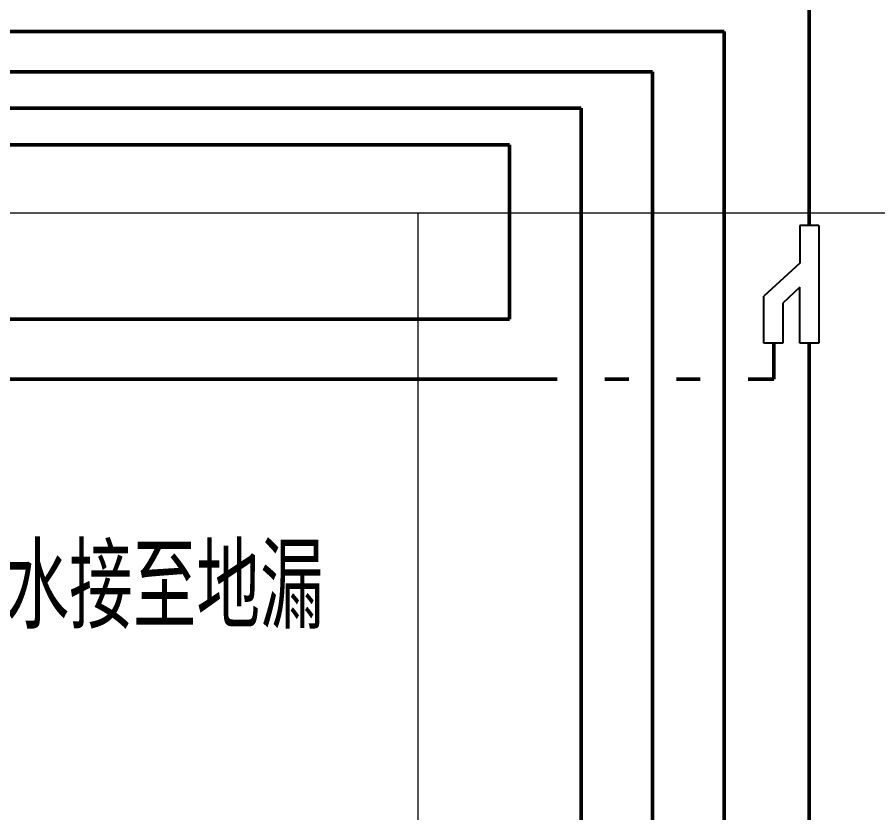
# Model space of a CAD drawing. Extents: x -562219 to -386232, y -244737 to -38219.
# Drawn here: x -450922 to -447327, y -197875 to -194552 of the extents above; entities that cross this region are included whole.
import ezdxf

# ---------------------------------------------------------------- set-up
doc = ezdxf.new("R2010")
doc.units = 0
doc.header["$LTSCALE"] = 1000
doc.header["$MEASUREMENT"] = 0
for name, color, linetype, lineweight in [('SYTM$0$EXHS-DIMS', 3, 'CONTINUOUS', 25), ('SYTM$0$FQCA-FZWD', 34, 'CONTINUOUS', 25), ('SYTM$0$SYST-ASST', 7, 'CONTINUOUS', 18)]:
    doc.layers.add(name, color=color, linetype=linetype, lineweight=lineweight)
doc.layers.add('SYTM$0$sys-duct-PA001158$0$FQCA-BNCD', color=7, linetype='CONTINUOUS')
doc.styles.add('HZF', font='ROS', dxfattribs={"width": 0.8, "bigfont": 'JD'})

msp = doc.modelspace()

# ---------------------------------------------------------------- linework, layer by layer
at = {"layer": 'SYTM$0$FQCA-FZWD', "lineweight": 50}
for p, q in [((-447612.8, -195421.6), (-447612.8, -194311.4)), ((-451047.8, -194611.3), (-447968.5, -194611.3)), ((-447968.5, -208413.6), (-447968.5, -194611.3)), ((-453162, -194779.5), (-448267.4, -194779.5)), ((-448267.4, -204213.6), (-448267.4, -194779.5)), ((-455092, -194932.1), (-448566.4, -194932.1)), ((-448566.4, -200013.6), (-448566.4, -194932.1)), ((-456990.3, -195084.8), (-448865.3, -195084.8)), ((-448865.3, -195813.6), (-448865.3, -195084.8)), ((-455800.4, -195813.6), (-448865.3, -195813.6)), ((-447760.7, -196063.6), (-447760.7, -195913.6)), ((-447612.8, -199621.6), (-447612.8, -195913.6)), ((-451796, -196063.6), (-448666.4, -196063.6)), ((-448466.4, -196063.6), (-448367.4, -196063.6)), ((-448167.4, -196063.6), (-448068.5, -196063.6)), ((-447868.5, -196063.6), (-447760.7, -196063.6))]:
    msp.add_line(p, q, dxfattribs=at)
at = {"layer": 'SYTM$0$sys-duct-PA001158$0$FQCA-BNCD'}
for p, q in [((-447573.4, -195421.6), (-447652.2, -195421.6)), ((-447652.2, -195421.6), (-447652.2, -195579.1)), ((-447573.4, -195421.6), (-447573.4, -195913.6)), ((-447652.2, -195579.1), (-447802.7, -195716.6)), ((-447652.2, -195679.9), (-447724, -195745.5)), ((-447652.2, -195913.6), (-447652.2, -195679.9)), ((-447802.7, -195913.6), (-447802.7, -195716.6)), ((-447724, -195745.5), (-447724, -195913.6)), ((-447724, -195913.6), (-447802.7, -195913.6)), ((-447573.4, -195913.6), (-447652.2, -195913.6))]:
    msp.add_line(p, q, dxfattribs=at)
at = {"layer": 'SYTM$0$SYST-ASST'}
for p, q in [((-462231.9, -195368.8), (-435035, -195368.8)), ((-449246.5, -212468.8), (-449246.5, -195368.8))]:
    msp.add_line(p, q, dxfattribs=at)

# ---------------------------------------------------------------- texts
at = {"layer": 'SYTM$0$EXHS-DIMS', "style": 'HZF', "width": 0.8}
msp.add_text('冷凝水接至地漏', height=350, dxfattribs=at).set_placement((-451503.4, -197105.8))

doc.saveas('drawing.dxf')
